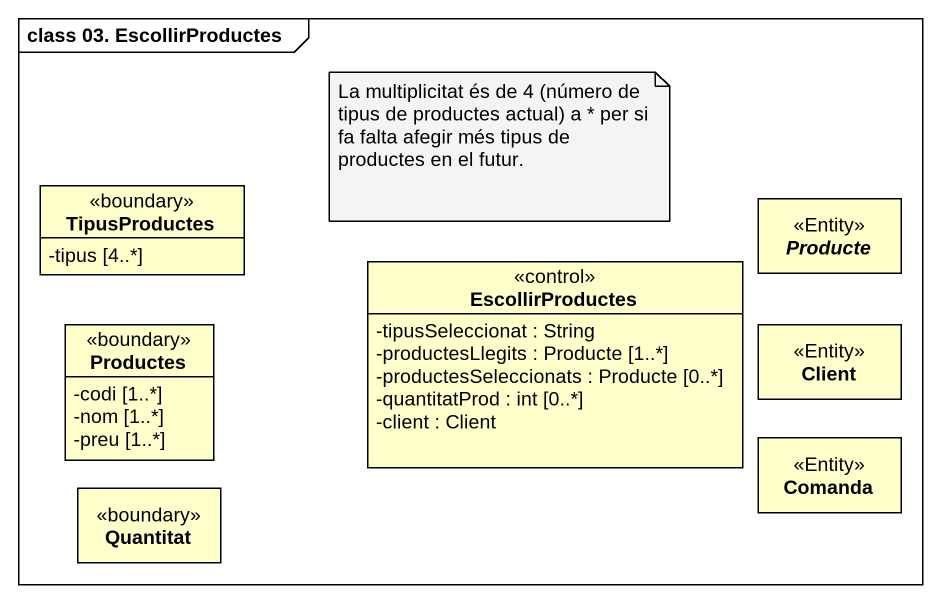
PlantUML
@startuml
mainframe class 03. EscollirProductes
hide circle
hide empty members
skinparam classAttributeIconSize 0
class TipusProductes <<boundary>> {
  -tipus [4..*]
}
abstract class Producte <<Entity>>
class EscollirProductes <<control>> {
  -tipusSeleccionat : String
  -productesLlegits : Producte [1..*]
  -productesSeleccionats : Producte [0..*]
  -quantitatProd : int [0..*]
  -client : Client
}
class Productes <<boundary>> {
  -codi [1..*]
  -nom [1..*]
  -preu [1..*]
}
class Client <<Entity>>
class Comanda <<Entity>>
class Quantitat <<boundary>>
note as N1
  La multiplicitat és de 4 (número de tipus de productes actual) a * per si fa falta afegir més tipus de productes en el futur.
end note
@enduml
